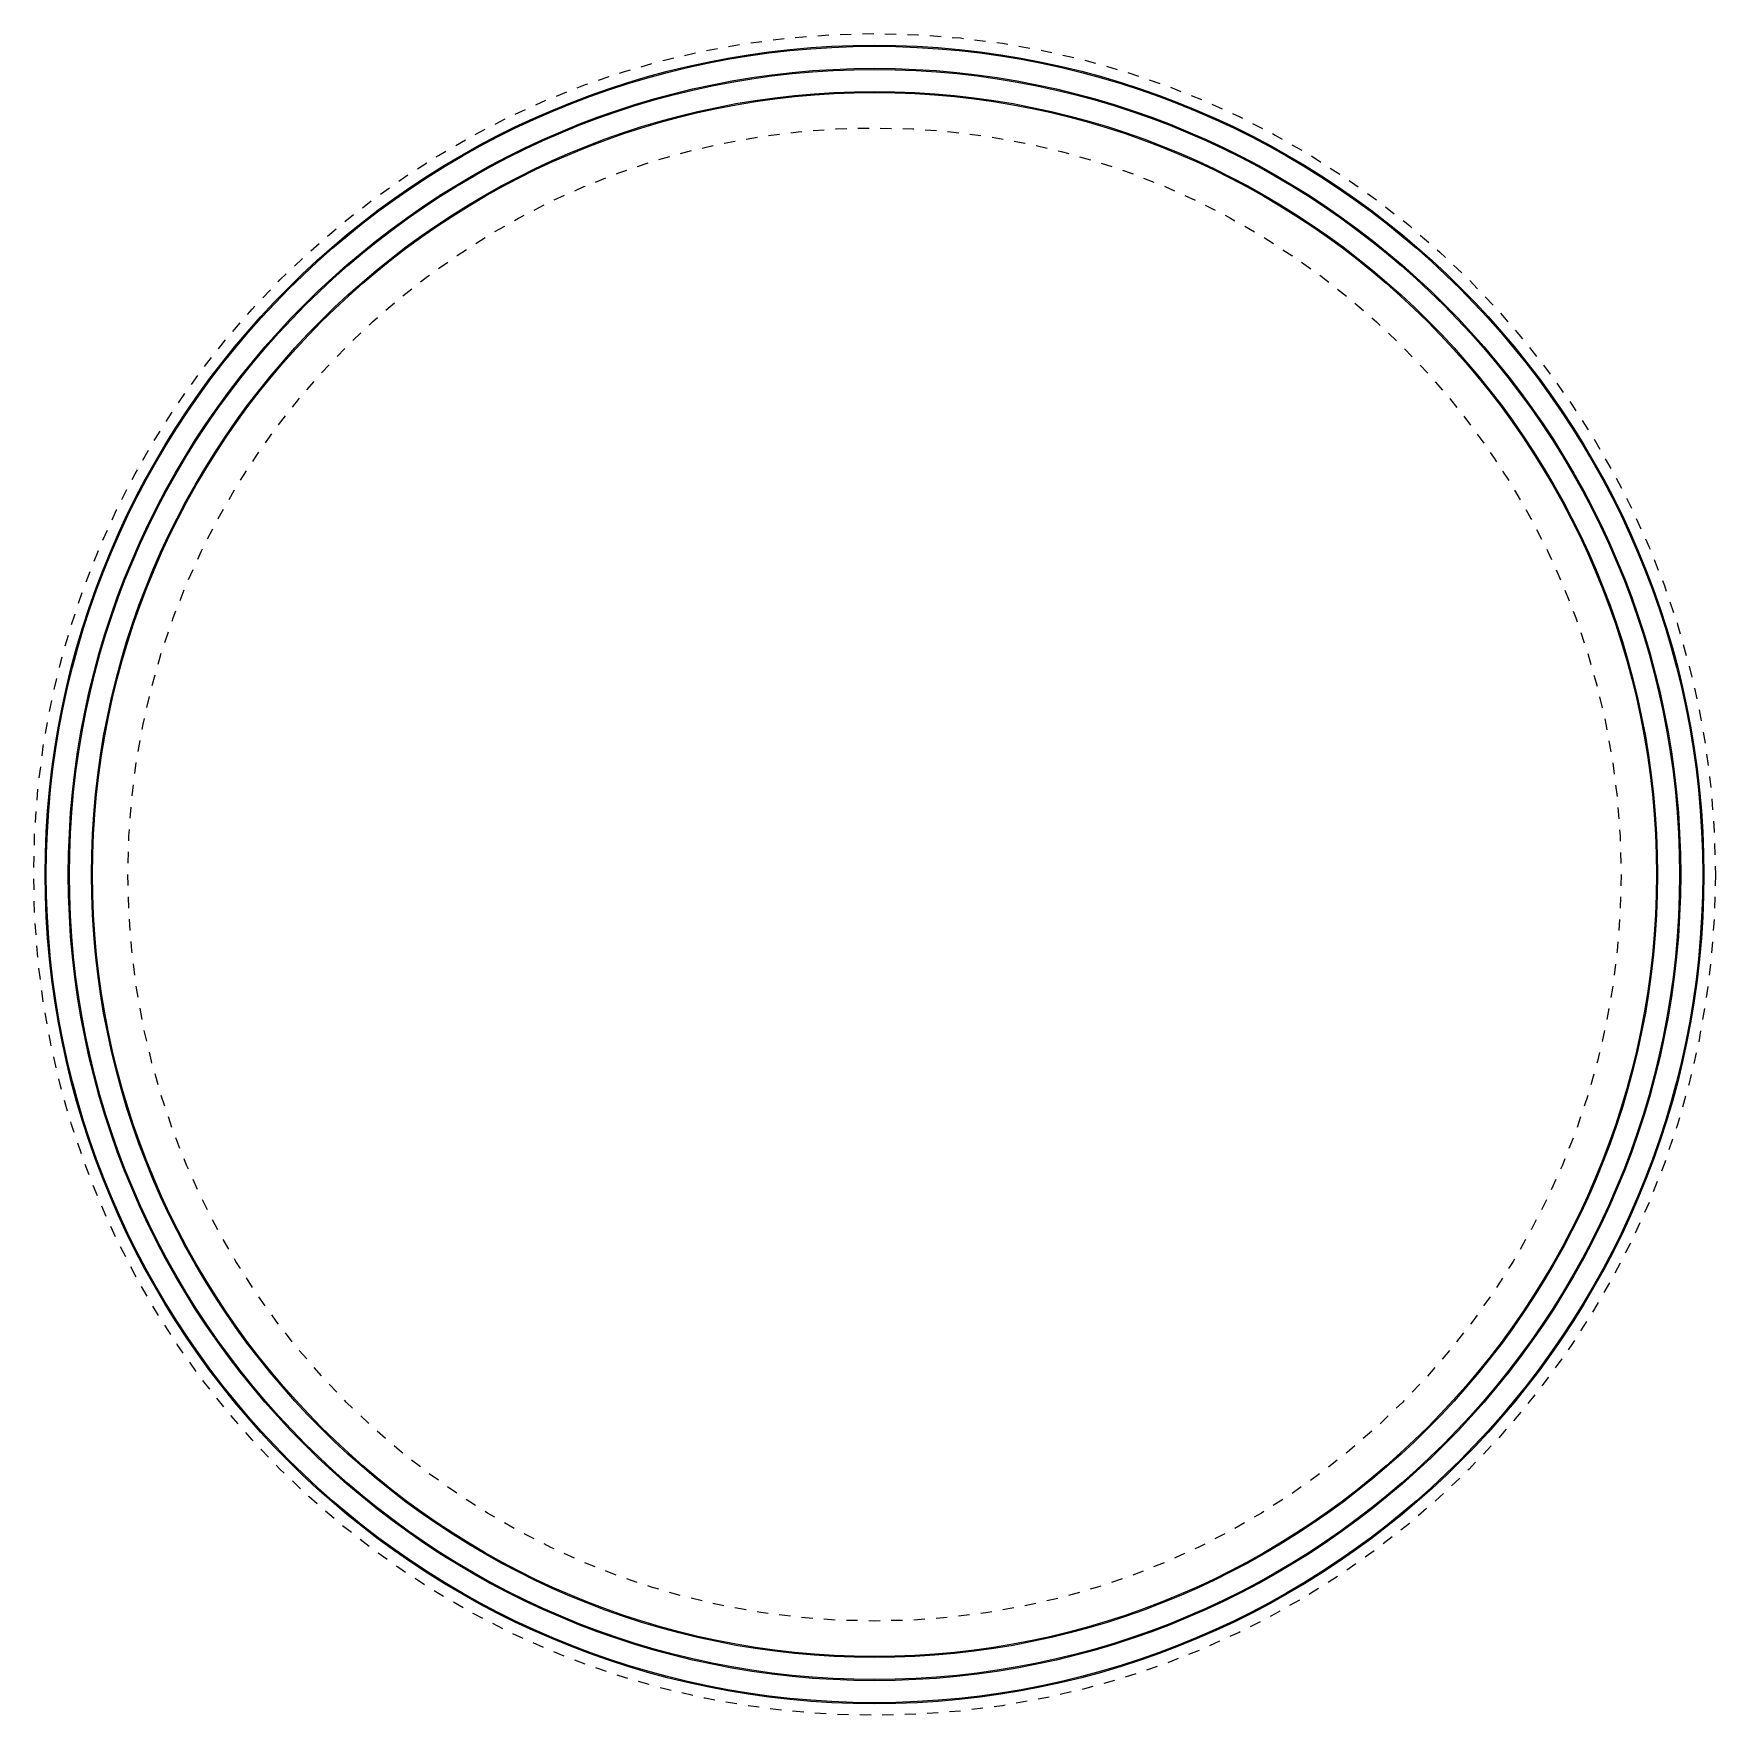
# Model space of a CAD drawing. Header units: millimetres. Extents: x 0 to 327, y -26 to 275.
# Drawn here: x 86.27 to 123.73, y 8.37 to 45.83 of the extents above; entities that cross this region are included whole.
import ezdxf

# ---------------------------------------------------------------- set-up
doc = ezdxf.new("R2010")
doc.units = ezdxf.units.MM
doc.linetypes.add('DASHED', pattern=[0.5, 0.25, -0.25])
doc.layers.add('FINGERS', color=7, linetype='Continuous')
doc.layers.add('RINGS', color=1, linetype='DASHED')

msp = doc.modelspace()

# ---------------------------------------------------------------- hatches: boundary and pattern name
h = msp.add_hatch(color=7)
h.paths.add_polyline_path([(123.4724, 27.099), (123.47101, 26.87232), (123.46684, 26.64566), (123.45988, 26.41908), (123.45015, 26.1926), (123.43764, 25.96626), (123.42235, 25.74009), (123.40429, 25.51412), (123.38345, 25.28839), (123.35985, 25.06293), (123.33348, 24.83778), (123.30435, 24.61297), (123.27246, 24.38854), (123.23783, 24.16451), (123.20044, 23.94092), (123.16032, 23.71781), (123.11746, 23.49521), (123.07187, 23.27316), (123.02356, 23.05167), (122.97254, 22.8308), (122.91881, 22.61057), (122.86238, 22.39102), (122.80326, 22.17218), (122.74146, 21.95407), (122.67698, 21.73675), (122.60985, 21.52023), (122.54006, 21.30455), (122.46764, 21.08974), (122.39258, 20.87584), (122.3149, 20.66287), (122.23462, 20.45087), (122.15174, 20.23988), (122.06627, 20.02992), (121.97824, 19.82102), (121.88765, 19.61322), (121.79451, 19.40655), (121.69885, 19.20103), (121.60067, 18.99671), (121.5, 18.7936), (121.39683, 18.59174), (121.2912, 18.39117), (121.18312, 18.19191), (121.07259, 17.99399), (120.95965, 17.79744), (120.84431, 17.60229), (120.72657, 17.40857), (120.60647, 17.21631), (120.48402, 17.02554), (120.35924, 16.83628), (120.23214, 16.64858), (120.10275, 16.46244), (119.97109, 16.27791), (119.83717, 16.095), (119.70102, 15.91376), (119.56265, 15.7342), (119.42209, 15.55635), (119.27936, 15.38023), (119.13448, 15.20589), (118.98746, 15.03333), (118.83835, 14.86259), (118.68715, 14.69369), (118.53388, 14.52667), (118.37858, 14.36153), (118.22127, 14.19831), (118.06196, 14.03704), (117.90069, 13.87773), (117.73747, 13.72042), (117.57233, 13.56512), (117.40531, 13.41185), (117.23641, 13.26065), (117.06567, 13.11154), (116.89311, 12.96452), (116.71877, 12.81964), (116.54265, 12.67691), (116.3648, 12.53635), (116.18524, 12.39798), (116.004, 12.26183), (115.82109, 12.12791), (115.63656, 11.99625), (115.45042, 11.86686), (115.26272, 11.73976), (115.07346, 11.61498), (114.88269, 11.49253), (114.69043, 11.37243), (114.49671, 11.25469), (114.30156, 11.13935), (114.10501, 11.02641), (113.90709, 10.91588), (113.70783, 10.8078), (113.50726, 10.70217), (113.3054, 10.599), (113.10229, 10.49833), (112.89797, 10.40015), (112.69245, 10.30449), (112.48578, 10.21135), (112.27798, 10.12076), (112.06908, 10.03273), (111.85912, 9.94726), (111.64813, 9.86438), (111.43613, 9.7841), (111.22316, 9.70642), (111.00926, 9.63136), (110.79445, 9.55894), (110.57877, 9.48915), (110.36225, 9.42202), (110.14493, 9.35754), (109.92682, 9.29574), (109.70798, 9.23662), (109.48843, 9.18019), (109.2682, 9.12646), (109.04733, 9.07544), (108.82584, 9.02713), (108.60379, 8.98154), (108.38119, 8.93868), (108.15808, 8.89856), (107.93449, 8.86117), (107.71046, 8.82654), (107.48603, 8.79465), (107.26122, 8.76552), (107.03607, 8.73915), (106.81061, 8.71555), (106.58488, 8.69471), (106.35891, 8.67665), (106.13274, 8.66136), (105.9064, 8.64885), (105.67992, 8.63912), (105.45334, 8.63216), (105.22668, 8.62799), (105, 8.6266), (104.77332, 8.62799), (104.54666, 8.63216), (104.32008, 8.63912), (104.0936, 8.64885), (103.86726, 8.66136), (103.64109, 8.67665), (103.41512, 8.69471), (103.18939, 8.71555), (102.96393, 8.73915), (102.73878, 8.76552), (102.51397, 8.79465), (102.28954, 8.82654), (102.06551, 8.86117), (101.84192, 8.89856), (101.61881, 8.93868), (101.39621, 8.98154), (101.17416, 9.02713), (100.95267, 9.07544), (100.7318, 9.12646), (100.51157, 9.18019), (100.29202, 9.23662), (100.07318, 9.29574), (99.85507, 9.35754), (99.63775, 9.42202), (99.42123, 9.48915), (99.20555, 9.55894), (98.99074, 9.63136), (98.77684, 9.70642), (98.56387, 9.7841), (98.35187, 9.86438), (98.14088, 9.94726), (97.93092, 10.03273), (97.72202, 10.12076), (97.51422, 10.21135), (97.30755, 10.30449), (97.10203, 10.40015), (96.89771, 10.49833), (96.6946, 10.599), (96.49274, 10.70217), (96.29217, 10.8078), (96.09291, 10.91588), (95.89499, 11.02641), (95.69844, 11.13935), (95.50329, 11.25469), (95.30957, 11.37243), (95.11731, 11.49253), (94.92654, 11.61498), (94.73728, 11.73976), (94.54958, 11.86686), (94.36344, 11.99625), (94.17891, 12.12791), (93.996, 12.26183), (93.81476, 12.39798), (93.6352, 12.53635), (93.45735, 12.67691), (93.28123, 12.81964), (93.10689, 12.96452), (92.93433, 13.11154), (92.76359, 13.26065), (92.59469, 13.41185), (92.42767, 13.56512), (92.26253, 13.72042), (92.09931, 13.87773), (91.93804, 14.03704), (91.77873, 14.19831), (91.62142, 14.36153), (91.46612, 14.52667), (91.31285, 14.69369), (91.16165, 14.86259), (91.01254, 15.03333), (90.86552, 15.20589), (90.72064, 15.38023), (90.57791, 15.55635), (90.43735, 15.7342), (90.29898, 15.91376), (90.16283, 16.095), (90.02891, 16.27791), (89.89725, 16.46244), (89.76786, 16.64858), (89.64076, 16.83628), (89.51598, 17.02554), (89.39353, 17.21631), (89.27343, 17.40857), (89.15569, 17.60229), (89.04035, 17.79744), (88.92741, 17.99399), (88.81688, 18.19191), (88.7088, 18.39117), (88.60317, 18.59174), (88.5, 18.7936), (88.39933, 18.99671), (88.30115, 19.20103), (88.20549, 19.40655), (88.11235, 19.61322), (88.02176, 19.82102), (87.93373, 20.02992), (87.84826, 20.23988), (87.76538, 20.45087), (87.6851, 20.66287), (87.60742, 20.87584), (87.53236, 21.08974), (87.45994, 21.30455), (87.39015, 21.52023), (87.32302, 21.73675), (87.25854, 21.95407), (87.19674, 22.17218), (87.13762, 22.39102), (87.08119, 22.61057), (87.02746, 22.8308), (86.97644, 23.05167), (86.92813, 23.27316), (86.88254, 23.49521), (86.83968, 23.71781), (86.79956, 23.94092), (86.76217, 24.16451), (86.72754, 24.38854), (86.69565, 24.61297), (86.66652, 24.83778), (86.64015, 25.06293), (86.61655, 25.28839), (86.59571, 25.51412), (86.57765, 25.74009), (86.56236, 25.96626), (86.54985, 26.1926), (86.54012, 26.41908), (86.53316, 26.64566), (86.52899, 26.87232), (86.5276, 27.099), (86.52899, 27.32568), (86.53316, 27.55234), (86.54012, 27.77892), (86.54985, 28.0054), (86.56236, 28.23174), (86.57765, 28.45791), (86.59571, 28.68388), (86.61655, 28.90961), (86.64015, 29.13507), (86.66652, 29.36022), (86.69565, 29.58503), (86.72754, 29.80946), (86.76217, 30.03349), (86.79956, 30.25708), (86.83968, 30.48019), (86.88254, 30.70279), (86.92813, 30.92484), (86.97644, 31.14633), (87.02746, 31.3672), (87.08119, 31.58743), (87.13762, 31.80698), (87.19674, 32.02582), (87.25854, 32.24393), (87.32302, 32.46125), (87.39015, 32.67777), (87.45994, 32.89345), (87.53236, 33.10826), (87.60742, 33.32216), (87.6851, 33.53513), (87.76538, 33.74713), (87.84826, 33.95812), (87.93373, 34.16808), (88.02176, 34.37698), (88.11235, 34.58478), (88.20549, 34.79145), (88.30115, 34.99697), (88.39933, 35.20129), (88.5, 35.4044), (88.60317, 35.60626), (88.7088, 35.80683), (88.81688, 36.00609), (88.92741, 36.20401), (89.04035, 36.40056), (89.15569, 36.59571), (89.27343, 36.78943), (89.39353, 36.98169), (89.51598, 37.17246), (89.64076, 37.36172), (89.76786, 37.54942), (89.89725, 37.73556), (90.02891, 37.92009), (90.16283, 38.103), (90.29898, 38.28424), (90.43735, 38.4638), (90.57791, 38.64165), (90.72064, 38.81777), (90.86552, 38.99211), (91.01254, 39.16467), (91.16165, 39.33541), (91.31285, 39.50431), (91.46612, 39.67133), (91.62142, 39.83647), (91.77873, 39.99969), (91.93804, 40.16096), (92.09931, 40.32027), (92.26253, 40.47758), (92.42767, 40.63288), (92.59469, 40.78615), (92.76359, 40.93735), (92.93433, 41.08646), (93.10689, 41.23348), (93.28123, 41.37836), (93.45735, 41.52109), (93.6352, 41.66165), (93.81476, 41.80002), (93.996, 41.93617), (94.17891, 42.07009), (94.36344, 42.20175), (94.54958, 42.33114), (94.73728, 42.45824), (94.92654, 42.58302), (95.11731, 42.70547), (95.30957, 42.82557), (95.50329, 42.94331), (95.69844, 43.05865), (95.89499, 43.17159), (96.09291, 43.28212), (96.29217, 43.3902), (96.49274, 43.49583), (96.6946, 43.599), (96.89771, 43.69967), (97.10203, 43.79785), (97.30755, 43.89351), (97.51422, 43.98665), (97.72202, 44.07724), (97.93092, 44.16527), (98.14088, 44.25074), (98.35187, 44.33362), (98.56387, 44.4139), (98.77684, 44.49158), (98.99074, 44.56664), (99.20555, 44.63906), (99.42123, 44.70885), (99.63775, 44.77598), (99.85507, 44.84046), (100.07318, 44.90226), (100.29202, 44.96138), (100.51157, 45.01781), (100.7318, 45.07154), (100.95267, 45.12256), (101.17416, 45.17087), (101.39621, 45.21646), (101.61881, 45.25932), (101.84192, 45.29944), (102.06551, 45.33683), (102.28954, 45.37146), (102.51397, 45.40335), (102.73878, 45.43248), (102.96393, 45.45885), (103.18939, 45.48245), (103.41512, 45.50329), (103.64109, 45.52135), (103.86726, 45.53664), (104.0936, 45.54915), (104.32008, 45.55888), (104.54666, 45.56584), (104.77332, 45.57001), (105, 45.5714), (105.22668, 45.57001), (105.45334, 45.56584), (105.67992, 45.55888), (105.9064, 45.54915), (106.13274, 45.53664), (106.35891, 45.52135), (106.58488, 45.50329), (106.81061, 45.48245), (107.03607, 45.45885), (107.26122, 45.43248), (107.48603, 45.40335), (107.71046, 45.37146), (107.93449, 45.33683), (108.15808, 45.29944), (108.38119, 45.25932), (108.60379, 45.21646), (108.82584, 45.17087), (109.04733, 45.12256), (109.2682, 45.07154), (109.48843, 45.01781), (109.70798, 44.96138), (109.92682, 44.90226), (110.14493, 44.84046), (110.36225, 44.77598), (110.57877, 44.70885), (110.79445, 44.63906), (111.00926, 44.56664), (111.22316, 44.49158), (111.43613, 44.4139), (111.64813, 44.33362), (111.85912, 44.25074), (112.06908, 44.16527), (112.27798, 44.07724), (112.48578, 43.98665), (112.69245, 43.89351), (112.89797, 43.79785), (113.10229, 43.69967), (113.3054, 43.599), (113.50726, 43.49583), (113.70783, 43.3902), (113.90709, 43.28212), (114.10501, 43.17159), (114.30156, 43.05865), (114.49671, 42.94331), (114.69043, 42.82557), (114.88269, 42.70547), (115.07346, 42.58302), (115.26272, 42.45824), (115.45042, 42.33114), (115.63656, 42.20175), (115.82109, 42.07009), (116.004, 41.93617), (116.18524, 41.80002), (116.3648, 41.66165), (116.54265, 41.52109), (116.71877, 41.37836), (116.89311, 41.23348), (117.06567, 41.08646), (117.23641, 40.93735), (117.40531, 40.78615), (117.57233, 40.63288), (117.73747, 40.47758), (117.90069, 40.32027), (118.06196, 40.16096), (118.22127, 39.99969), (118.37858, 39.83647), (118.53388, 39.67133), (118.68715, 39.50431), (118.83835, 39.33541), (118.98746, 39.16467), (119.13448, 38.99211), (119.27936, 38.81777), (119.42209, 38.64165), (119.56265, 38.4638), (119.70102, 38.28424), (119.83717, 38.103), (119.97109, 37.92009), (120.10275, 37.73556), (120.23214, 37.54942), (120.35924, 37.36172), (120.48402, 37.17246), (120.60647, 36.98169), (120.72657, 36.78943), (120.84431, 36.59571), (120.95965, 36.40056), (121.07259, 36.20401), (121.18312, 36.00609), (121.2912, 35.80683), (121.39683, 35.60626), (121.5, 35.4044), (121.60067, 35.20129), (121.69885, 34.99697), (121.79451, 34.79145), (121.88765, 34.58478), (121.97824, 34.37698), (122.06627, 34.16808), (122.15174, 33.95812), (122.23462, 33.74713), (122.3149, 33.53513), (122.39258, 33.32216), (122.46764, 33.10826), (122.54006, 32.89345), (122.60985, 32.67777), (122.67698, 32.46125), (122.74146, 32.24393), (122.80326, 32.02582), (122.86238, 31.80698), (122.91881, 31.58743), (122.97254, 31.3672), (123.02356, 31.14633), (123.07187, 30.92484), (123.11746, 30.70279), (123.16032, 30.48019), (123.20044, 30.25708), (123.23783, 30.03349), (123.27246, 29.80946), (123.30435, 29.58503), (123.33348, 29.36022), (123.35985, 29.13507), (123.38345, 28.90961), (123.40429, 28.68388), (123.42235, 28.45791), (123.43764, 28.23174), (123.45015, 28.0054), (123.45988, 27.77892), (123.46684, 27.55234), (123.47101, 27.32568), (123.4724, 27.099)])
h.paths.add_polyline_path([(123.4474, 27.099), (123.44601, 26.87262), (123.44184, 26.64628), (123.4349, 26.42), (123.42518, 26.19383), (123.41268, 25.96779), (123.39742, 25.74193), (123.37938, 25.51626), (123.35857, 25.29084), (123.335, 25.06569), (123.30867, 24.84084), (123.27958, 24.61634), (123.24773, 24.3922), (123.21314, 24.16848), (123.17581, 23.9452), (123.13574, 23.72239), (123.09294, 23.50009), (123.04741, 23.27833), (122.99917, 23.05715), (122.94821, 22.83658), (122.89455, 22.61665), (122.8382, 22.39739), (122.77916, 22.17884), (122.71745, 21.96104), (122.65306, 21.744), (122.58602, 21.52778), (122.51633, 21.31239), (122.444, 21.09787), (122.36904, 20.88426), (122.29147, 20.67158), (122.21129, 20.45987), (122.12852, 20.24916), (122.04318, 20.03949), (121.95526, 19.83087), (121.86479, 19.62335), (121.77179, 19.41696), (121.67625, 19.21172), (121.57821, 19.00767), (121.47767, 18.80484), (121.37464, 18.60326), (121.26915, 18.40296), (121.16122, 18.20396), (121.05084, 18.00631), (120.93805, 17.81003), (120.82286, 17.61514), (120.70529, 17.42168), (120.58535, 17.22968), (120.46307, 17.03917), (120.33845, 16.85017), (120.21153, 16.66272), (120.08231, 16.47684), (119.95083, 16.29255), (119.81709, 16.1099), (119.68112, 15.9289), (119.54294, 15.74958), (119.40257, 15.57197), (119.26003, 15.39609), (119.11535, 15.22198), (118.96853, 15.04966), (118.81962, 14.87915), (118.66862, 14.71048), (118.51557, 14.54368), (118.36048, 14.37877), (118.20337, 14.21577), (118.04428, 14.05472), (117.88323, 13.89563), (117.72023, 13.73852), (117.55532, 13.58343), (117.38852, 13.43038), (117.21985, 13.27938), (117.04934, 13.13047), (116.87702, 12.98365), (116.70291, 12.83897), (116.52703, 12.69643), (116.34942, 12.55606), (116.1701, 12.41788), (115.9891, 12.28191), (115.80645, 12.14817), (115.62216, 12.01669), (115.43628, 11.88747), (115.24883, 11.76055), (115.05983, 11.63593), (114.86932, 11.51365), (114.67732, 11.39371), (114.48386, 11.27614), (114.28897, 11.16095), (114.09269, 11.04816), (113.89504, 10.93778), (113.69604, 10.82985), (113.49574, 10.72436), (113.29416, 10.62133), (113.09133, 10.52079), (112.88728, 10.42275), (112.68204, 10.32721), (112.47565, 10.23421), (112.26813, 10.14374), (112.05951, 10.05582), (111.84984, 9.97048), (111.63913, 9.88771), (111.42742, 9.80753), (111.21474, 9.72996), (111.00113, 9.655), (110.78661, 9.58267), (110.57122, 9.51298), (110.355, 9.44594), (110.13796, 9.38155), (109.92016, 9.31984), (109.70161, 9.2608), (109.48235, 9.20445), (109.26242, 9.15079), (109.04185, 9.09983), (108.82067, 9.05159), (108.59891, 9.00606), (108.37661, 8.96326), (108.1538, 8.92319), (107.93052, 8.88586), (107.7068, 8.85127), (107.48266, 8.81942), (107.25816, 8.79033), (107.03331, 8.764), (106.80816, 8.74043), (106.58274, 8.71962), (106.35707, 8.70158), (106.13121, 8.68632), (105.90517, 8.67382), (105.679, 8.6641), (105.45272, 8.65716), (105.22638, 8.65299), (105, 8.6516), (104.77362, 8.65299), (104.54728, 8.65716), (104.321, 8.6641), (104.09483, 8.67382), (103.86879, 8.68632), (103.64293, 8.70158), (103.41726, 8.71962), (103.19184, 8.74043), (102.96669, 8.764), (102.74184, 8.79033), (102.51734, 8.81942), (102.2932, 8.85127), (102.06948, 8.88586), (101.8462, 8.92319), (101.62339, 8.96326), (101.40109, 9.00606), (101.17933, 9.05159), (100.95815, 9.09983), (100.73758, 9.15079), (100.51765, 9.20445), (100.29839, 9.2608), (100.07984, 9.31984), (99.86204, 9.38155), (99.645, 9.44594), (99.42878, 9.51298), (99.21339, 9.58267), (98.99887, 9.655), (98.78526, 9.72996), (98.57258, 9.80753), (98.36087, 9.88771), (98.15016, 9.97048), (97.94049, 10.05582), (97.73187, 10.14374), (97.52435, 10.23421), (97.31796, 10.32721), (97.11272, 10.42275), (96.90867, 10.52079), (96.70584, 10.62133), (96.50426, 10.72436), (96.30396, 10.82985), (96.10496, 10.93778), (95.90731, 11.04816), (95.71103, 11.16095), (95.51614, 11.27614), (95.32268, 11.39371), (95.13068, 11.51365), (94.94017, 11.63593), (94.75117, 11.76055), (94.56372, 11.88747), (94.37784, 12.01669), (94.19355, 12.14817), (94.0109, 12.28191), (93.8299, 12.41788), (93.65058, 12.55606), (93.47297, 12.69643), (93.29709, 12.83897), (93.12298, 12.98365), (92.95066, 13.13047), (92.78015, 13.27938), (92.61148, 13.43038), (92.44468, 13.58343), (92.27977, 13.73852), (92.11677, 13.89563), (91.95572, 14.05472), (91.79663, 14.21577), (91.63952, 14.37877), (91.48443, 14.54368), (91.33138, 14.71048), (91.18038, 14.87915), (91.03147, 15.04966), (90.88465, 15.22198), (90.73997, 15.39609), (90.59743, 15.57197), (90.45706, 15.74958), (90.31888, 15.9289), (90.18291, 16.1099), (90.04917, 16.29255), (89.91769, 16.47684), (89.78847, 16.66272), (89.66155, 16.85017), (89.53693, 17.03917), (89.41465, 17.22968), (89.29471, 17.42168), (89.17714, 17.61514), (89.06195, 17.81003), (88.94916, 18.00631), (88.83878, 18.20396), (88.73085, 18.40296), (88.62536, 18.60326), (88.52233, 18.80484), (88.42179, 19.00767), (88.32375, 19.21172), (88.22821, 19.41696), (88.13521, 19.62335), (88.04474, 19.83087), (87.95682, 20.03949), (87.87148, 20.24916), (87.78871, 20.45987), (87.70853, 20.67158), (87.63096, 20.88426), (87.556, 21.09787), (87.48367, 21.31239), (87.41398, 21.52778), (87.34694, 21.744), (87.28255, 21.96104), (87.22084, 22.17884), (87.1618, 22.39739), (87.10545, 22.61665), (87.05179, 22.83658), (87.00083, 23.05715), (86.95259, 23.27833), (86.90706, 23.50009), (86.86426, 23.72239), (86.82419, 23.9452), (86.78686, 24.16848), (86.75227, 24.3922), (86.72042, 24.61634), (86.69133, 24.84084), (86.665, 25.06569), (86.64143, 25.29084), (86.62062, 25.51626), (86.60258, 25.74193), (86.58732, 25.96779), (86.57482, 26.19383), (86.5651, 26.42), (86.55816, 26.64628), (86.55399, 26.87262), (86.5526, 27.099), (86.55399, 27.32538), (86.55816, 27.55172), (86.5651, 27.778), (86.57482, 28.00417), (86.58732, 28.23021), (86.60258, 28.45607), (86.62062, 28.68174), (86.64143, 28.90716), (86.665, 29.13231), (86.69133, 29.35716), (86.72042, 29.58166), (86.75227, 29.8058), (86.78686, 30.02952), (86.82419, 30.2528), (86.86426, 30.47561), (86.90706, 30.69791), (86.95259, 30.91967), (87.00083, 31.14085), (87.05179, 31.36142), (87.10545, 31.58135), (87.1618, 31.80061), (87.22084, 32.01916), (87.28255, 32.23696), (87.34694, 32.454), (87.41398, 32.67022), (87.48367, 32.88561), (87.556, 33.10013), (87.63096, 33.31374), (87.70853, 33.52642), (87.78871, 33.73813), (87.87148, 33.94884), (87.95682, 34.15851), (88.04474, 34.36713), (88.13521, 34.57465), (88.22821, 34.78104), (88.32375, 34.98628), (88.42179, 35.19033), (88.52233, 35.39316), (88.62536, 35.59474), (88.73085, 35.79504), (88.83878, 35.99404), (88.94916, 36.19169), (89.06195, 36.38797), (89.17714, 36.58286), (89.29471, 36.77632), (89.41465, 36.96832), (89.53693, 37.15883), (89.66155, 37.34783), (89.78847, 37.53528), (89.91769, 37.72116), (90.04917, 37.90545), (90.18291, 38.0881), (90.31888, 38.2691), (90.45706, 38.44842), (90.59743, 38.62603), (90.73997, 38.80191), (90.88465, 38.97602), (91.03147, 39.14834), (91.18038, 39.31885), (91.33138, 39.48752), (91.48443, 39.65432), (91.63952, 39.81923), (91.79663, 39.98223), (91.95572, 40.14328), (92.11677, 40.30237), (92.27977, 40.45948), (92.44468, 40.61457), (92.61148, 40.76762), (92.78015, 40.91862), (92.95066, 41.06753), (93.12298, 41.21435), (93.29709, 41.35903), (93.47297, 41.50157), (93.65058, 41.64194), (93.8299, 41.78012), (94.0109, 41.91609), (94.19355, 42.04983), (94.37784, 42.18131), (94.56372, 42.31053), (94.75117, 42.43745), (94.94017, 42.56207), (95.13068, 42.68435), (95.32268, 42.80429), (95.51614, 42.92186), (95.71103, 43.03705), (95.90731, 43.14984), (96.10496, 43.26022), (96.30396, 43.36815), (96.50426, 43.47364), (96.70584, 43.57667), (96.90867, 43.67721), (97.11272, 43.77525), (97.31796, 43.87079), (97.52435, 43.96379), (97.73187, 44.05426), (97.94049, 44.14218), (98.15016, 44.22752), (98.36087, 44.31029), (98.57258, 44.39047), (98.78526, 44.46804), (98.99887, 44.543), (99.21339, 44.61533), (99.42878, 44.68502), (99.645, 44.75206), (99.86204, 44.81645), (100.07984, 44.87816), (100.29839, 44.9372), (100.51765, 44.99355), (100.73758, 45.04721), (100.95815, 45.09817), (101.17933, 45.14641), (101.40109, 45.19194), (101.62339, 45.23474), (101.8462, 45.27481), (102.06948, 45.31214), (102.2932, 45.34673), (102.51734, 45.37858), (102.74184, 45.40767), (102.96669, 45.434), (103.19184, 45.45757), (103.41726, 45.47838), (103.64293, 45.49642), (103.86879, 45.51168), (104.09483, 45.52418), (104.321, 45.5339), (104.54728, 45.54084), (104.77362, 45.54501), (105, 45.5464), (105.22638, 45.54501), (105.45272, 45.54084), (105.679, 45.5339), (105.90517, 45.52418), (106.13121, 45.51168), (106.35707, 45.49642), (106.58274, 45.47838), (106.80816, 45.45757), (107.03331, 45.434), (107.25816, 45.40767), (107.48266, 45.37858), (107.7068, 45.34673), (107.93052, 45.31214), (108.1538, 45.27481), (108.37661, 45.23474), (108.59891, 45.19194), (108.82067, 45.14641), (109.04185, 45.09817), (109.26242, 45.04721), (109.48235, 44.99355), (109.70161, 44.9372), (109.92016, 44.87816), (110.13796, 44.81645), (110.355, 44.75206), (110.57122, 44.68502), (110.78661, 44.61533), (111.00113, 44.543), (111.21474, 44.46804), (111.42742, 44.39047), (111.63913, 44.31029), (111.84984, 44.22752), (112.05951, 44.14218), (112.26813, 44.05426), (112.47565, 43.96379), (112.68204, 43.87079), (112.88728, 43.77525), (113.09133, 43.67721), (113.29416, 43.57667), (113.49574, 43.47364), (113.69604, 43.36815), (113.89504, 43.26022), (114.09269, 43.14984), (114.28897, 43.03705), (114.48386, 42.92186), (114.67732, 42.80429), (114.86932, 42.68435), (115.05983, 42.56207), (115.24883, 42.43745), (115.43628, 42.31053), (115.62216, 42.18131), (115.80645, 42.04983), (115.9891, 41.91609), (116.1701, 41.78012), (116.34942, 41.64194), (116.52703, 41.50157), (116.70291, 41.35903), (116.87702, 41.21435), (117.04934, 41.06753), (117.21985, 40.91862), (117.38852, 40.76762), (117.55532, 40.61457), (117.72023, 40.45948), (117.88323, 40.30237), (118.04428, 40.14328), (118.20337, 39.98223), (118.36048, 39.81923), (118.51557, 39.65432), (118.66862, 39.48752), (118.81962, 39.31885), (118.96853, 39.14834), (119.11535, 38.97602), (119.26003, 38.80191), (119.40257, 38.62603), (119.54294, 38.44842), (119.68112, 38.2691), (119.81709, 38.0881), (119.95083, 37.90545), (120.08231, 37.72116), (120.21153, 37.53528), (120.33845, 37.34783), (120.46307, 37.15883), (120.58535, 36.96832), (120.70529, 36.77632), (120.82286, 36.58286), (120.93805, 36.38797), (121.05084, 36.19169), (121.16122, 35.99404), (121.26915, 35.79504), (121.37464, 35.59474), (121.47767, 35.39316), (121.57821, 35.19033), (121.67625, 34.98628), (121.77179, 34.78104), (121.86479, 34.57465), (121.95526, 34.36713), (122.04318, 34.15851), (122.12852, 33.94884), (122.21129, 33.73813), (122.29147, 33.52642), (122.36904, 33.31374), (122.444, 33.10013), (122.51633, 32.88561), (122.58602, 32.67022), (122.65306, 32.454), (122.71745, 32.23696), (122.77916, 32.01916), (122.8382, 31.80061), (122.89455, 31.58135), (122.94821, 31.36142), (122.99917, 31.14085), (123.04741, 30.91967), (123.09294, 30.69791), (123.13574, 30.47561), (123.17581, 30.2528), (123.21314, 30.02952), (123.24773, 29.8058), (123.27958, 29.58166), (123.30867, 29.35716), (123.335, 29.13231), (123.35857, 28.90716), (123.37938, 28.68174), (123.39742, 28.45607), (123.41268, 28.23021), (123.42518, 28.00417), (123.4349, 27.778), (123.44184, 27.55172), (123.44601, 27.32538), (123.4474, 27.099)])
h = msp.add_hatch(color=7)
h.paths.add_polyline_path([(122.9575, 27.099), (122.95615, 26.87863), (122.95209, 26.6583), (122.94533, 26.43803), (122.93587, 26.21787), (122.92371, 25.99783), (122.90884, 25.77796), (122.89128, 25.55829), (122.87103, 25.33886), (122.84808, 25.11968), (122.82245, 24.90081), (122.79413, 24.68227), (122.76314, 24.46409), (122.72947, 24.2463), (122.69312, 24.02895), (122.65412, 23.81206), (122.61245, 23.59567), (122.56813, 23.3798), (122.52117, 23.16449), (122.47157, 22.94977), (122.41934, 22.73568), (122.36448, 22.52225), (122.30701, 22.30951), (122.24693, 22.09748), (122.18426, 21.88621), (122.11899, 21.67573), (122.05115, 21.46606), (121.98074, 21.25724), (121.90778, 21.0493), (121.83227, 20.84227), (121.75422, 20.63618), (121.67365, 20.43107), (121.59057, 20.22696), (121.50499, 20.02389), (121.41692, 19.82188), (121.32638, 19.62097), (121.23339, 19.42118), (121.13795, 19.22255), (121.04008, 19.0251), (120.93979, 18.82888), (120.8371, 18.63389), (120.73203, 18.44018), (120.62459, 18.24778), (120.51479, 18.05671), (120.40266, 17.867), (120.28821, 17.67868), (120.17146, 17.49178), (120.05242, 17.30633), (119.93112, 17.12235), (119.80756, 16.93987), (119.68178, 16.75892), (119.55379, 16.57953), (119.4236, 16.40173), (119.29124, 16.22554), (119.15673, 16.05098), (119.02009, 15.87809), (118.88134, 15.70688), (118.74049, 15.5374), (118.59758, 15.36965), (118.45262, 15.20367), (118.30563, 15.03948), (118.15664, 14.87711), (118.00567, 14.71658), (117.85274, 14.55791), (117.69787, 14.40113), (117.54109, 14.24626), (117.38242, 14.09333), (117.22189, 13.94236), (117.05952, 13.79337), (116.89533, 13.64638), (116.72935, 13.50142), (116.5616, 13.35851), (116.39212, 13.21766), (116.22091, 13.07891), (116.04802, 12.94227), (115.87346, 12.80776), (115.69727, 12.6754), (115.51947, 12.54521), (115.34008, 12.41722), (115.15913, 12.29144), (114.97665, 12.16788), (114.79267, 12.04658), (114.60722, 11.92754), (114.42032, 11.81079), (114.232, 11.69634), (114.04229, 11.58421), (113.85122, 11.47441), (113.65882, 11.36697), (113.46511, 11.2619), (113.27012, 11.15921), (113.0739, 11.05892), (112.87645, 10.96105), (112.67782, 10.86561), (112.47803, 10.77262), (112.27712, 10.68208), (112.07511, 10.59401), (111.87204, 10.50843), (111.66793, 10.42535), (111.46282, 10.34478), (111.25673, 10.26673), (111.0497, 10.19122), (110.84176, 10.11826), (110.63294, 10.04785), (110.42327, 9.98001), (110.21279, 9.91474), (110.00152, 9.85207), (109.78949, 9.79199), (109.57675, 9.73452), (109.36332, 9.67966), (109.14923, 9.62743), (108.93451, 9.57783), (108.7192, 9.53087), (108.50333, 9.48655), (108.28694, 9.44488), (108.07005, 9.40588), (107.8527, 9.36953), (107.63491, 9.33586), (107.41673, 9.30487), (107.19819, 9.27655), (106.97932, 9.25092), (106.76014, 9.22797), (106.54071, 9.20772), (106.32104, 9.19016), (106.10117, 9.17529), (105.88113, 9.16313), (105.66097, 9.15367), (105.4407, 9.14691), (105.22037, 9.14285), (105, 9.1415), (104.77963, 9.14285), (104.5593, 9.14691), (104.33903, 9.15367), (104.11887, 9.16313), (103.89883, 9.17529), (103.67896, 9.19016), (103.45929, 9.20772), (103.23986, 9.22797), (103.02068, 9.25092), (102.80181, 9.27655), (102.58327, 9.30487), (102.36509, 9.33586), (102.1473, 9.36953), (101.92995, 9.40588), (101.71306, 9.44488), (101.49667, 9.48655), (101.2808, 9.53087), (101.06549, 9.57783), (100.85077, 9.62743), (100.63668, 9.67966), (100.42325, 9.73452), (100.21051, 9.79199), (99.99848, 9.85207), (99.78721, 9.91474), (99.57673, 9.98001), (99.36706, 10.04785), (99.15824, 10.11826), (98.9503, 10.19122), (98.74327, 10.26673), (98.53718, 10.34478), (98.33207, 10.42535), (98.12796, 10.50843), (97.92489, 10.59401), (97.72288, 10.68208), (97.52197, 10.77262), (97.32218, 10.86561), (97.12355, 10.96105), (96.9261, 11.05892), (96.72988, 11.15921), (96.53489, 11.2619), (96.34118, 11.36697), (96.14878, 11.47441), (95.95771, 11.58421), (95.768, 11.69634), (95.57968, 11.81079), (95.39278, 11.92754), (95.20733, 12.04658), (95.02335, 12.16788), (94.84087, 12.29144), (94.65992, 12.41722), (94.48053, 12.54521), (94.30273, 12.6754), (94.12654, 12.80776), (93.95198, 12.94227), (93.77909, 13.07891), (93.60788, 13.21766), (93.4384, 13.35851), (93.27065, 13.50142), (93.10467, 13.64638), (92.94048, 13.79337), (92.77811, 13.94236), (92.61758, 14.09333), (92.45891, 14.24626), (92.30213, 14.40113), (92.14726, 14.55791), (91.99433, 14.71658), (91.84336, 14.87711), (91.69437, 15.03948), (91.54738, 15.20367), (91.40242, 15.36965), (91.25951, 15.5374), (91.11866, 15.70688), (90.97991, 15.87809), (90.84327, 16.05098), (90.70876, 16.22554), (90.5764, 16.40173), (90.44621, 16.57953), (90.31822, 16.75892), (90.19244, 16.93987), (90.06888, 17.12235), (89.94758, 17.30633), (89.82854, 17.49178), (89.71179, 17.67868), (89.59734, 17.867), (89.48521, 18.05671), (89.37541, 18.24778), (89.26797, 18.44018), (89.1629, 18.63389), (89.06021, 18.82888), (88.95992, 19.0251), (88.86205, 19.22255), (88.76661, 19.42118), (88.67362, 19.62097), (88.58308, 19.82188), (88.49501, 20.02389), (88.40943, 20.22696), (88.32635, 20.43107), (88.24578, 20.63618), (88.16773, 20.84227), (88.09222, 21.0493), (88.01926, 21.25724), (87.94885, 21.46606), (87.88101, 21.67573), (87.81574, 21.88621), (87.75307, 22.09748), (87.69299, 22.30951), (87.63552, 22.52225), (87.58066, 22.73568), (87.52843, 22.94977), (87.47883, 23.16449), (87.43187, 23.3798), (87.38755, 23.59567), (87.34588, 23.81206), (87.30688, 24.02895), (87.27053, 24.2463), (87.23686, 24.46409), (87.20587, 24.68227), (87.17755, 24.90081), (87.15192, 25.11968), (87.12897, 25.33886), (87.10872, 25.55829), (87.09116, 25.77796), (87.07629, 25.99783), (87.06413, 26.21787), (87.05467, 26.43803), (87.04791, 26.6583), (87.04385, 26.87863), (87.0425, 27.099), (87.04385, 27.31937), (87.04791, 27.5397), (87.05467, 27.75997), (87.06413, 27.98013), (87.07629, 28.20017), (87.09116, 28.42004), (87.10872, 28.63971), (87.12897, 28.85914), (87.15192, 29.07832), (87.17755, 29.29719), (87.20587, 29.51573), (87.23686, 29.73391), (87.27053, 29.9517), (87.30688, 30.16905), (87.34588, 30.38594), (87.38755, 30.60233), (87.43187, 30.8182), (87.47883, 31.03351), (87.52843, 31.24823), (87.58066, 31.46232), (87.63552, 31.67575), (87.69299, 31.88849), (87.75307, 32.10052), (87.81574, 32.31179), (87.88101, 32.52227), (87.94885, 32.73194), (88.01926, 32.94076), (88.09222, 33.1487), (88.16773, 33.35573), (88.24578, 33.56182), (88.32635, 33.76693), (88.40943, 33.97104), (88.49501, 34.17411), (88.58308, 34.37612), (88.67362, 34.57703), (88.76661, 34.77682), (88.86205, 34.97545), (88.95992, 35.1729), (89.06021, 35.36912), (89.1629, 35.56411), (89.26797, 35.75782), (89.37541, 35.95022), (89.48521, 36.14129), (89.59734, 36.331), (89.71179, 36.51932), (89.82854, 36.70622), (89.94758, 36.89167), (90.06888, 37.07565), (90.19244, 37.25813), (90.31822, 37.43908), (90.44621, 37.61847), (90.5764, 37.79627), (90.70876, 37.97246), (90.84327, 38.14702), (90.97991, 38.31991), (91.11866, 38.49112), (91.25951, 38.6606), (91.40242, 38.82835), (91.54738, 38.99433), (91.69437, 39.15852), (91.84336, 39.32089), (91.99433, 39.48142), (92.14726, 39.64009), (92.30213, 39.79687), (92.45891, 39.95174), (92.61758, 40.10467), (92.77811, 40.25564), (92.94048, 40.40463), (93.10467, 40.55162), (93.27065, 40.69658), (93.4384, 40.83949), (93.60788, 40.98034), (93.77909, 41.11909), (93.95198, 41.25573), (94.12654, 41.39024), (94.30273, 41.5226), (94.48053, 41.65279), (94.65992, 41.78078), (94.84087, 41.90656), (95.02335, 42.03012), (95.20733, 42.15142), (95.39278, 42.27046), (95.57968, 42.38721), (95.768, 42.50166), (95.95771, 42.61379), (96.14878, 42.72359), (96.34118, 42.83103), (96.53489, 42.9361), (96.72988, 43.03879), (96.9261, 43.13908), (97.12355, 43.23695), (97.32218, 43.33239), (97.52197, 43.42538), (97.72288, 43.51592), (97.92489, 43.60399), (98.12796, 43.68957), (98.33207, 43.77265), (98.53718, 43.85322), (98.74327, 43.93127), (98.9503, 44.00678), (99.15824, 44.07974), (99.36706, 44.15015), (99.57673, 44.21799), (99.78721, 44.28326), (99.99848, 44.34593), (100.21051, 44.40601), (100.42325, 44.46348), (100.63668, 44.51834), (100.85077, 44.57057), (101.06549, 44.62017), (101.2808, 44.66713), (101.49667, 44.71145), (101.71306, 44.75312), (101.92995, 44.79212), (102.1473, 44.82847), (102.36509, 44.86214), (102.58327, 44.89313), (102.80181, 44.92145), (103.02068, 44.94708), (103.23986, 44.97003), (103.45929, 44.99028), (103.67896, 45.00784), (103.89883, 45.02271), (104.11887, 45.03487), (104.33903, 45.04433), (104.5593, 45.05109), (104.77963, 45.05515), (105, 45.0565), (105.22037, 45.05515), (105.4407, 45.05109), (105.66097, 45.04433), (105.88113, 45.03487), (106.10117, 45.02271), (106.32104, 45.00784), (106.54071, 44.99028), (106.76014, 44.97003), (106.97932, 44.94708), (107.19819, 44.92145), (107.41673, 44.89313), (107.63491, 44.86214), (107.8527, 44.82847), (108.07005, 44.79212), (108.28694, 44.75312), (108.50333, 44.71145), (108.7192, 44.66713), (108.93451, 44.62017), (109.14923, 44.57057), (109.36332, 44.51834), (109.57675, 44.46348), (109.78949, 44.40601), (110.00152, 44.34593), (110.21279, 44.28326), (110.42327, 44.21799), (110.63294, 44.15015), (110.84176, 44.07974), (111.0497, 44.00678), (111.25673, 43.93127), (111.46282, 43.85322), (111.66793, 43.77265), (111.87204, 43.68957), (112.07511, 43.60399), (112.27712, 43.51592), (112.47803, 43.42538), (112.67782, 43.33239), (112.87645, 43.23695), (113.0739, 43.13908), (113.27012, 43.03879), (113.46511, 42.9361), (113.65882, 42.83103), (113.85122, 42.72359), (114.04229, 42.61379), (114.232, 42.50166), (114.42032, 42.38721), (114.60722, 42.27046), (114.79267, 42.15142), (114.97665, 42.03012), (115.15913, 41.90656), (115.34008, 41.78078), (115.51947, 41.65279), (115.69727, 41.5226), (115.87346, 41.39024), (116.04802, 41.25573), (116.22091, 41.11909), (116.39212, 40.98034), (116.5616, 40.83949), (116.72935, 40.69658), (116.89533, 40.55162), (117.05952, 40.40463), (117.22189, 40.25564), (117.38242, 40.10467), (117.54109, 39.95174), (117.69787, 39.79687), (117.85274, 39.64009), (118.00567, 39.48142), (118.15664, 39.32089), (118.30563, 39.15852), (118.45262, 38.99433), (118.59758, 38.82835), (118.74049, 38.6606), (118.88134, 38.49112), (119.02009, 38.31991), (119.15673, 38.14702), (119.29124, 37.97246), (119.4236, 37.79627), (119.55379, 37.61847), (119.68178, 37.43908), (119.80756, 37.25813), (119.93112, 37.07565), (120.05242, 36.89167), (120.17146, 36.70622), (120.28821, 36.51932), (120.40266, 36.331), (120.51479, 36.14129), (120.62459, 35.95022), (120.73203, 35.75782), (120.8371, 35.56411), (120.93979, 35.36912), (121.04008, 35.1729), (121.13795, 34.97545), (121.23339, 34.77682), (121.32638, 34.57703), (121.41692, 34.37612), (121.50499, 34.17411), (121.59057, 33.97104), (121.67365, 33.76693), (121.75422, 33.56182), (121.83227, 33.35573), (121.90778, 33.1487), (121.98074, 32.94076), (122.05115, 32.73194), (122.11899, 32.52227), (122.18426, 32.31179), (122.24693, 32.10052), (122.30701, 31.88849), (122.36448, 31.67575), (122.41934, 31.46232), (122.47157, 31.24823), (122.52117, 31.03351), (122.56813, 30.8182), (122.61245, 30.60233), (122.65412, 30.38594), (122.69312, 30.16905), (122.72947, 29.9517), (122.76314, 29.73391), (122.79413, 29.51573), (122.82245, 29.29719), (122.84808, 29.07832), (122.87103, 28.85914), (122.89128, 28.63971), (122.90884, 28.42004), (122.92371, 28.20017), (122.93587, 27.98013), (122.94533, 27.75997), (122.95209, 27.5397), (122.95615, 27.31937), (122.9575, 27.099)])
h.paths.add_polyline_path([(122.9325, 27.099), (122.93115, 26.87894), (122.9271, 26.65891), (122.92035, 26.43895), (122.9109, 26.21909), (122.89875, 25.99937), (122.88391, 25.7798), (122.86638, 25.56044), (122.84615, 25.34131), (122.82324, 25.12244), (122.79764, 24.90387), (122.76936, 24.68563), (122.73841, 24.46776), (122.70478, 24.25028), (122.66849, 24.03323), (122.62954, 23.81664), (122.58793, 23.60054), (122.54368, 23.38498), (122.49678, 23.16997), (122.44725, 22.95555), (122.39509, 22.74176), (122.34031, 22.52862), (122.28291, 22.31617), (122.22292, 22.10445), (122.16033, 21.89347), (122.09516, 21.68328), (122.02741, 21.4739), (121.9571, 21.26537), (121.88424, 21.05772), (121.80883, 20.85098), (121.73089, 20.64518), (121.65044, 20.44035), (121.56747, 20.23653), (121.48201, 20.03374), (121.39407, 19.83201), (121.30365, 19.63138), (121.21079, 19.43187), (121.11548, 19.23351), (121.01774, 19.03634), (120.9176, 18.84039), (120.81505, 18.64568), (120.71013, 18.45224), (120.60283, 18.2601), (120.49319, 18.0693), (120.38122, 17.87985), (120.26693, 17.6918), (120.15034, 17.50516), (120.03146, 17.31996), (119.91033, 17.13624), (119.78695, 16.95401), (119.66134, 16.77332), (119.53352, 16.59418), (119.40352, 16.41662), (119.27135, 16.24067), (119.13702, 16.06636), (119.00057, 15.89371), (118.86201, 15.72274), (118.72136, 15.55349), (118.57865, 15.38598), (118.43389, 15.22023), (118.28711, 15.05627), (118.13832, 14.89412), (117.98756, 14.73381), (117.83484, 14.57537), (117.68019, 14.41881), (117.52363, 14.26416), (117.36519, 14.11144), (117.20488, 13.96068), (117.04273, 13.81189), (116.87877, 13.66511), (116.71302, 13.52035), (116.54551, 13.37764), (116.37626, 13.23699), (116.20529, 13.09843), (116.03264, 12.96198), (115.85833, 12.82765), (115.68238, 12.69548), (115.50482, 12.56548), (115.32568, 12.43766), (115.14499, 12.31205), (114.96276, 12.18867), (114.77904, 12.06754), (114.59384, 11.94866), (114.4072, 11.83207), (114.21915, 11.71778), (114.0297, 11.60581), (113.8389, 11.49617), (113.64676, 11.38887), (113.45332, 11.28395), (113.25861, 11.1814), (113.06266, 11.08126), (112.86549, 10.98352), (112.66713, 10.88821), (112.46762, 10.79535), (112.26699, 10.70493), (112.06526, 10.61699), (111.86247, 10.53153), (111.65865, 10.44856), (111.45382, 10.36811), (111.24802, 10.29017), (111.04128, 10.21476), (110.83363, 10.1419), (110.6251, 10.07159), (110.41572, 10.00384), (110.20553, 9.93867), (109.99455, 9.87608), (109.78283, 9.81609), (109.57038, 9.75869), (109.35724, 9.70391), (109.14345, 9.65175), (108.92903, 9.60222), (108.71402, 9.55532), (108.49846, 9.51107), (108.28236, 9.46946), (108.06577, 9.43051), (107.84872, 9.39422), (107.63124, 9.36059), (107.41337, 9.32964), (107.19513, 9.30136), (106.97656, 9.27576), (106.75769, 9.25285), (106.53856, 9.23262), (106.3192, 9.21509), (106.09963, 9.20025), (105.87991, 9.1881), (105.66005, 9.17865), (105.44009, 9.1719), (105.22006, 9.16785), (105, 9.1665), (104.77994, 9.16785), (104.55991, 9.1719), (104.33995, 9.17865), (104.12009, 9.1881), (103.90037, 9.20025), (103.6808, 9.21509), (103.46144, 9.23262), (103.24231, 9.25285), (103.02344, 9.27576), (102.80487, 9.30136), (102.58663, 9.32964), (102.36876, 9.36059), (102.15128, 9.39422), (101.93423, 9.43051), (101.71764, 9.46946), (101.50154, 9.51107), (101.28598, 9.55532), (101.07097, 9.60222), (100.85655, 9.65175), (100.64276, 9.70391), (100.42962, 9.75869), (100.21717, 9.81609), (100.00545, 9.87608), (99.79447, 9.93867), (99.58428, 10.00384), (99.3749, 10.07159), (99.16637, 10.1419), (98.95872, 10.21476), (98.75198, 10.29017), (98.54618, 10.36811), (98.34135, 10.44856), (98.13753, 10.53153), (97.93474, 10.61699), (97.73301, 10.70493), (97.53238, 10.79535), (97.33287, 10.88821), (97.13451, 10.98352), (96.93734, 11.08126), (96.74139, 11.1814), (96.54668, 11.28395), (96.35324, 11.38887), (96.1611, 11.49617), (95.9703, 11.60581), (95.78085, 11.71778), (95.5928, 11.83207), (95.40616, 11.94866), (95.22096, 12.06754), (95.03724, 12.18867), (94.85501, 12.31205), (94.67432, 12.43766), (94.49518, 12.56548), (94.31762, 12.69548), (94.14167, 12.82765), (93.96736, 12.96198), (93.79471, 13.09843), (93.62374, 13.23699), (93.45449, 13.37764), (93.28698, 13.52035), (93.12123, 13.66511), (92.95727, 13.81189), (92.79512, 13.96068), (92.63481, 14.11144), (92.47637, 14.26416), (92.31981, 14.41881), (92.16516, 14.57537), (92.01244, 14.73381), (91.86168, 14.89412), (91.71289, 15.05627), (91.56611, 15.22023), (91.42135, 15.38598), (91.27864, 15.55349), (91.13799, 15.72274), (90.99943, 15.89371), (90.86298, 16.06636), (90.72865, 16.24067), (90.59648, 16.41662), (90.46648, 16.59418), (90.33866, 16.77332), (90.21305, 16.95401), (90.08967, 17.13624), (89.96854, 17.31996), (89.84966, 17.50516), (89.73307, 17.6918), (89.61878, 17.87985), (89.50681, 18.0693), (89.39717, 18.2601), (89.28987, 18.45224), (89.18495, 18.64568), (89.0824, 18.84039), (88.98226, 19.03634), (88.88452, 19.23351), (88.78921, 19.43187), (88.69635, 19.63138), (88.60593, 19.83201), (88.51799, 20.03374), (88.43253, 20.23653), (88.34956, 20.44035), (88.26911, 20.64518), (88.19117, 20.85098), (88.11576, 21.05772), (88.0429, 21.26537), (87.97259, 21.4739), (87.90484, 21.68328), (87.83967, 21.89347), (87.77708, 22.10445), (87.71709, 22.31617), (87.65969, 22.52862), (87.60491, 22.74176), (87.55275, 22.95555), (87.50322, 23.16997), (87.45632, 23.38498), (87.41207, 23.60054), (87.37046, 23.81664), (87.33151, 24.03323), (87.29522, 24.25028), (87.26159, 24.46776), (87.23064, 24.68563), (87.20236, 24.90387), (87.17676, 25.12244), (87.15385, 25.34131), (87.13362, 25.56044), (87.11609, 25.7798), (87.10125, 25.99937), (87.0891, 26.21909), (87.07965, 26.43895), (87.0729, 26.65891), (87.06885, 26.87894), (87.0675, 27.099), (87.06885, 27.31906), (87.0729, 27.53909), (87.07965, 27.75905), (87.0891, 27.97891), (87.10125, 28.19863), (87.11609, 28.4182), (87.13362, 28.63756), (87.15385, 28.85669), (87.17676, 29.07556), (87.20236, 29.29413), (87.23064, 29.51237), (87.26159, 29.73024), (87.29522, 29.94772), (87.33151, 30.16477), (87.37046, 30.38136), (87.41207, 30.59746), (87.45632, 30.81302), (87.50322, 31.02803), (87.55275, 31.24245), (87.60491, 31.45624), (87.65969, 31.66938), (87.71709, 31.88183), (87.77708, 32.09355), (87.83967, 32.30453), (87.90484, 32.51472), (87.97259, 32.7241), (88.0429, 32.93263), (88.11576, 33.14028), (88.19117, 33.34702), (88.26911, 33.55282), (88.34956, 33.75765), (88.43253, 33.96147), (88.51799, 34.16426), (88.60593, 34.36599), (88.69635, 34.56662), (88.78921, 34.76613), (88.88452, 34.96449), (88.98226, 35.16166), (89.0824, 35.35761), (89.18495, 35.55232), (89.28987, 35.74576), (89.39717, 35.9379), (89.50681, 36.1287), (89.61878, 36.31815), (89.73307, 36.5062), (89.84966, 36.69284), (89.96854, 36.87804), (90.08967, 37.06176), (90.21305, 37.24399), (90.33866, 37.42468), (90.46648, 37.60382), (90.59648, 37.78138), (90.72865, 37.95733), (90.86298, 38.13164), (90.99943, 38.30429), (91.13799, 38.47526), (91.27864, 38.64451), (91.42135, 38.81202), (91.56611, 38.97777), (91.71289, 39.14173), (91.86168, 39.30388), (92.01244, 39.46419), (92.16516, 39.62263), (92.31981, 39.77919), (92.47637, 39.93384), (92.63481, 40.08656), (92.79512, 40.23732), (92.95727, 40.38611), (93.12123, 40.53289), (93.28698, 40.67765), (93.45449, 40.82036), (93.62374, 40.96101), (93.79471, 41.09957), (93.96736, 41.23602), (94.14167, 41.37035), (94.31762, 41.50252), (94.49518, 41.63252), (94.67432, 41.76034), (94.85501, 41.88595), (95.03724, 42.00933), (95.22096, 42.13046), (95.40616, 42.24934), (95.5928, 42.36593), (95.78085, 42.48022), (95.9703, 42.59219), (96.1611, 42.70183), (96.35324, 42.80913), (96.54668, 42.91405), (96.74139, 43.0166), (96.93734, 43.11674), (97.13451, 43.21448), (97.33287, 43.30979), (97.53238, 43.40265), (97.73301, 43.49307), (97.93474, 43.58101), (98.13753, 43.66647), (98.34135, 43.74944), (98.54618, 43.82989), (98.75198, 43.90783), (98.95872, 43.98324), (99.16637, 44.0561), (99.3749, 44.12641), (99.58428, 44.19416), (99.79447, 44.25933), (100.00545, 44.32192), (100.21717, 44.38191), (100.42962, 44.43931), (100.64276, 44.49409), (100.85655, 44.54625), (101.07097, 44.59578), (101.28598, 44.64268), (101.50154, 44.68693), (101.71764, 44.72854), (101.93423, 44.76749), (102.15128, 44.80378), (102.36876, 44.83741), (102.58663, 44.86836), (102.80487, 44.89664), (103.02344, 44.92224), (103.24231, 44.94515), (103.46144, 44.96538), (103.6808, 44.98291), (103.90037, 44.99775), (104.12009, 45.0099), (104.33995, 45.01935), (104.55991, 45.0261), (104.77994, 45.03015), (105, 45.0315), (105.22006, 45.03015), (105.44009, 45.0261), (105.66005, 45.01935), (105.87991, 45.0099), (106.09963, 44.99775), (106.3192, 44.98291), (106.53856, 44.96538), (106.75769, 44.94515), (106.97656, 44.92224), (107.19513, 44.89664), (107.41337, 44.86836), (107.63124, 44.83741), (107.84872, 44.80378), (108.06577, 44.76749), (108.28236, 44.72854), (108.49846, 44.68693), (108.71402, 44.64268), (108.92903, 44.59578), (109.14345, 44.54625), (109.35724, 44.49409), (109.57038, 44.43931), (109.78283, 44.38191), (109.99455, 44.32192), (110.20553, 44.25933), (110.41572, 44.19416), (110.6251, 44.12641), (110.83363, 44.0561), (111.04128, 43.98324), (111.24802, 43.90783), (111.45382, 43.82989), (111.65865, 43.74944), (111.86247, 43.66647), (112.06526, 43.58101), (112.26699, 43.49307), (112.46762, 43.40265), (112.66713, 43.30979), (112.86549, 43.21448), (113.06266, 43.11674), (113.25861, 43.0166), (113.45332, 42.91405), (113.64676, 42.80913), (113.8389, 42.70183), (114.0297, 42.59219), (114.21915, 42.48022), (114.4072, 42.36593), (114.59384, 42.24934), (114.77904, 42.13046), (114.96276, 42.00933), (115.14499, 41.88595), (115.32568, 41.76034), (115.50482, 41.63252), (115.68238, 41.50252), (115.85833, 41.37035), (116.03264, 41.23602), (116.20529, 41.09957), (116.37626, 40.96101), (116.54551, 40.82036), (116.71302, 40.67765), (116.87877, 40.53289), (117.04273, 40.38611), (117.20488, 40.23732), (117.36519, 40.08656), (117.52363, 39.93384), (117.68019, 39.77919), (117.83484, 39.62263), (117.98756, 39.46419), (118.13832, 39.30388), (118.28711, 39.14173), (118.43389, 38.97777), (118.57865, 38.81202), (118.72136, 38.64451), (118.86201, 38.47526), (119.00057, 38.30429), (119.13702, 38.13164), (119.27135, 37.95733), (119.40352, 37.78138), (119.53352, 37.60382), (119.66134, 37.42468), (119.78695, 37.24399), (119.91033, 37.06176), (120.03146, 36.87804), (120.15034, 36.69284), (120.26693, 36.5062), (120.38122, 36.31815), (120.49319, 36.1287), (120.60283, 35.9379), (120.71013, 35.74576), (120.81505, 35.55232), (120.9176, 35.35761), (121.01774, 35.16166), (121.11548, 34.96449), (121.21079, 34.76613), (121.30365, 34.56662), (121.39407, 34.36599), (121.48201, 34.16426), (121.56747, 33.96147), (121.65044, 33.75765), (121.73089, 33.55282), (121.80883, 33.34702), (121.88424, 33.14028), (121.9571, 32.93263), (122.02741, 32.7241), (122.09516, 32.51472), (122.16033, 32.30453), (122.22292, 32.09355), (122.28291, 31.88183), (122.34031, 31.66938), (122.39509, 31.45624), (122.44725, 31.24245), (122.49678, 31.02803), (122.54368, 30.81302), (122.58793, 30.59746), (122.62954, 30.38136), (122.66849, 30.16477), (122.70478, 29.94772), (122.73841, 29.73024), (122.76936, 29.51237), (122.79764, 29.29413), (122.82324, 29.07556), (122.84615, 28.85669), (122.86638, 28.63756), (122.88391, 28.4182), (122.89875, 28.19863), (122.9109, 27.97891), (122.92035, 27.75905), (122.9271, 27.53909), (122.93115, 27.31906), (122.9325, 27.099)])

# ---------------------------------------------------------------- linework, layer by layer
at = {"layer": 'FINGERS'}
for radius in [18.4724, 18.4474, 17.9575, 17.9325, 17.4426, 17.4176]:
    msp.add_circle((105, 27.099), radius, dxfattribs=at)
at = {"layer": 'RINGS'}
for radius in [18.73, 16.63]:
    msp.add_circle((105, 27.099), radius, dxfattribs=at)

doc.saveas('drawing.dxf')
